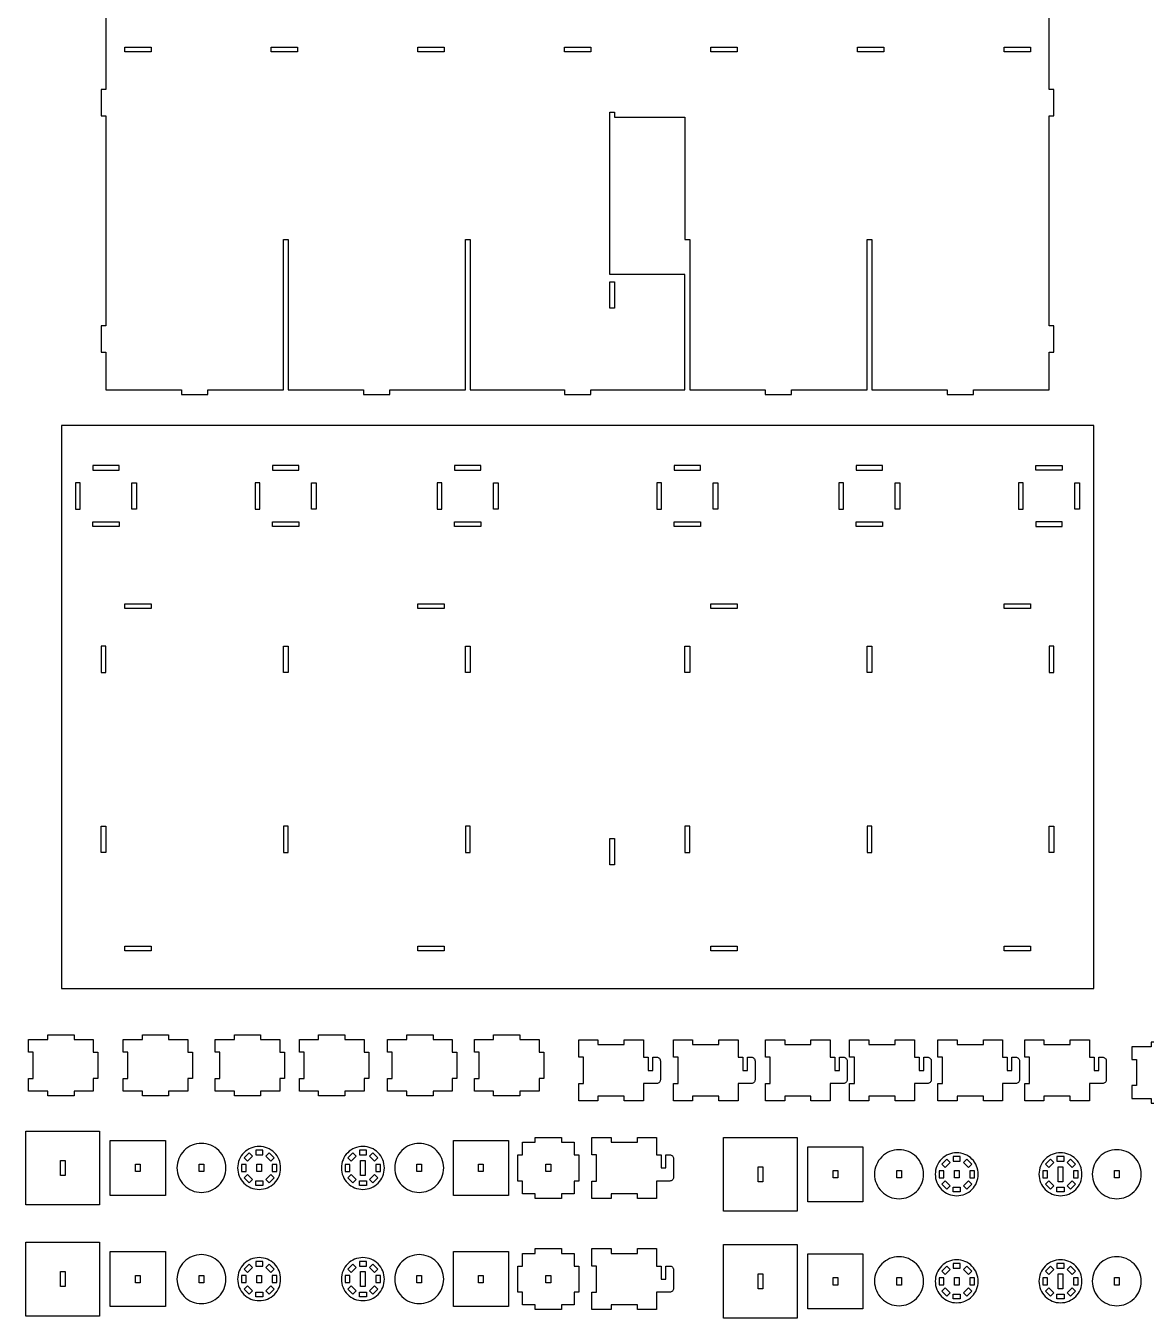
# Model space of a CAD drawing. Extents: x 3446 to 14467, y -2787 to 3269.
# Drawn here: x 3446 to 6311, y -2787 to 520 of the extents above; entities that cross this region are included whole.
import ezdxf

# ---------------------------------------------------------------- set-up
doc = ezdxf.new("R2010")
doc.units = 0
doc.header["$MEASUREMENT"] = 0
doc.layers.add('LAYER_1', color=18, linetype='CONTINUOUS')

msp = doc.modelspace()

# ---------------------------------------------------------------- linework, layer by layer
at = {"layer": 'LAYER_1'}
msp.add_lwpolyline([(3650.9, 695.6), (3650.9, 356.9), (3638.9, 356.9), (3638.9, 289.7), (3650.9, 289.7), (3650.9, -247.9), (3638.9, -247.9), (3638.9, -315.1), (3650.9, -315.1), (3650.9, -411.1), (3844.1, -411.1), (3844.1, -423.1), (3911.3, -423.1), (3911.3, -411.1), (4104.5, -411.1), (4104.5, -27.1), (4116.5, -27.1), (4116.5, -411.1), (4309.7, -411.1), (4309.7, -423.1), (4376.9, -423.1), (4376.9, -411.1), (4570.1, -411.1), (4570.1, -27.1), (4582.1, -27.1), (4582.1, -411.1), (4823.3, -411.1), (4823.3, -423.1), (4890.5, -423.1), (4890.5, -411.1), (5131.7, -411.1), (5131.7, -116.1), (4939.7, -116.1), (4939.7, 298.5), (4951.7, 298.5), (4951.7, 286.5), (5131.7, 286.5), (5131.7, -27.1), (5143.7, -27.1), (5143.7, -411.1), (5336.9, -411.1), (5336.9, -423.1), (5404.1, -423.1), (5404.1, -411.1), (5597.3, -411.1), (5597.3, -27.1), (5609.3, -27.1), (5609.3, -411.1), (5802.5, -411.1), (5802.5, -423.1), (5869.7, -423.1), (5869.7, -411.1), (6062.9, -411.1), (6062.9, -315.1), (6074.9, -315.1), (6074.9, -247.9), (6062.9, -247.9), (6062.9, 289.7), (6074.9, 289.7), (6074.9, 356.9), (6062.9, 356.9), (6062.9, 695.6)], dxfattribs=at)
for points in [[(3698.9, 464.9), (3766.1, 464.9), (3766.1, 452.9), (3698.9, 452.9)], [(4073.7, 464.9), (4140.9, 464.9), (4140.9, 452.9), (4073.7, 452.9)], [(4448.5, 464.9), (4515.7, 464.9), (4515.7, 452.9), (4448.5, 452.9)], [(4823.3, 464.9), (4890.5, 464.9), (4890.5, 452.9), (4823.3, 452.9)], [(5198.1, 464.9), (5265.3, 464.9), (5265.3, 452.9), (5198.1, 452.9)], [(5572.9, 464.9), (5640.1, 464.9), (5640.1, 452.9), (5572.9, 452.9)], [(5947.7, 464.9), (6014.9, 464.9), (6014.9, 452.9), (5947.7, 452.9)], [(4939.7, -202.5), (4939.7, -135.3), (4951.7, -135.3), (4951.7, -202.5)], [(3536.9, -503.1), (3536.9, -1943.1), (6176.9, -1943.1), (6176.9, -503.1)], [(3617.3, -617), (3684.5, -617), (3684.5, -605), (3617.3, -605)], [(4076.9, -617), (4144.1, -617), (4144.1, -605), (4076.9, -605)], [(4542.5, -617), (4609.7, -617), (4609.7, -605), (4542.5, -605)], [(5104.1, -617), (5171.3, -617), (5171.3, -605), (5104.1, -605)], [(5569.7, -617), (5636.9, -617), (5636.9, -605), (5569.7, -605)], [(6096.5, -617), (6029.3, -617), (6029.3, -605), (6096.5, -605)], [(3584.8, -649.5), (3572.8, -649.5), (3572.8, -716.7), (3584.8, -716.7)], [(3716.9, -649.5), (3728.9, -649.5), (3728.9, -716.7), (3716.9, -716.7)], [(4044.4, -649.5), (4032.4, -649.5), (4032.4, -716.7), (4044.4, -716.7)], [(4176.5, -649.5), (4188.5, -649.5), (4188.5, -716.7), (4176.5, -716.7)], [(4510, -649.5), (4498, -649.5), (4498, -716.7), (4510, -716.7)], [(4642.1, -649.5), (4654.1, -649.5), (4654.1, -716.7), (4642.1, -716.7)], [(5071.6, -649.5), (5059.6, -649.5), (5059.6, -716.7), (5071.6, -716.7)], [(5203.7, -649.5), (5215.7, -649.5), (5215.7, -716.7), (5203.7, -716.7)], [(5537.2, -649.5), (5525.2, -649.5), (5525.2, -716.7), (5537.2, -716.7)], [(5669.3, -649.5), (5681.3, -649.5), (5681.3, -716.7), (5669.3, -716.7)], [(5996.8, -649.5), (5984.8, -649.5), (5984.8, -716.7), (5996.8, -716.7)], [(6128.9, -649.5), (6140.9, -649.5), (6140.9, -716.7), (6128.9, -716.7)], [(3617.3, -749.1), (3684.5, -749.1), (3684.5, -761.1), (3617.3, -761.1)], [(4076.9, -749.1), (4144.1, -749.1), (4144.1, -761.1), (4076.9, -761.1)], [(4542.5, -749.1), (4609.7, -749.1), (4609.7, -761.1), (4542.5, -761.1)], [(5104.1, -749.1), (5171.3, -749.1), (5171.3, -761.1), (5104.1, -761.1)], [(5569.7, -749.1), (5636.9, -749.1), (5636.9, -761.1), (5569.7, -761.1)], [(6096.5, -749.1), (6029.3, -749.1), (6029.3, -761.1), (6096.5, -761.1)], [(3698.9, -959.1), (3766.1, -959.1), (3766.1, -971.1), (3698.9, -971.1)], [(4448.5, -959.1), (4515.7, -959.1), (4515.7, -971.1), (4448.5, -971.1)], [(5198.1, -959.1), (5265.3, -959.1), (5265.3, -971.1), (5198.1, -971.1)], [(5947.7, -959.1), (6014.9, -959.1), (6014.9, -971.1), (5947.7, -971.1)], [(3638.9, -1067.1), (3638.9, -1134.3), (3650.9, -1134.3), (3650.9, -1067.1)], [(4116.5, -1067.1), (4116.5, -1134.3), (4104.5, -1134.3), (4104.5, -1067.1)], [(4582.1, -1067.1), (4582.1, -1134.3), (4570.1, -1134.3), (4570.1, -1067.1)], [(5143.7, -1067.1), (5143.7, -1134.3), (5131.7, -1134.3), (5131.7, -1067.1)], [(5609.3, -1067.1), (5609.3, -1134.3), (5597.3, -1134.3), (5597.3, -1067.1)], [(6062.9, -1067.1), (6062.9, -1134.3), (6074.9, -1134.3), (6074.9, -1067.1)], [(3638.9, -1595.1), (3638.9, -1527.9), (3650.9, -1527.9), (3650.9, -1595.1)], [(4116.5, -1595.1), (4116.5, -1527.9), (4104.5, -1527.9), (4104.5, -1595.1)], [(4582.1, -1595.1), (4582.1, -1527.9), (4570.1, -1527.9), (4570.1, -1595.1)], [(5143.7, -1595.1), (5143.7, -1527.9), (5131.7, -1527.9), (5131.7, -1595.1)], [(5609.3, -1595.1), (5609.3, -1527.9), (5597.3, -1527.9), (5597.3, -1595.1)], [(6062.9, -1595.1), (6062.9, -1527.9), (6074.9, -1527.9), (6074.9, -1595.1)], [(4939.7, -1626.5), (4939.7, -1559.3), (4951.7, -1559.3), (4951.7, -1626.5)], [(3698.9, -1835.1), (3766.1, -1835.1), (3766.1, -1847.1), (3698.9, -1847.1)], [(4448.5, -1835.1), (4515.7, -1835.1), (4515.7, -1847.1), (4448.5, -1847.1)], [(5198.1, -1835.1), (5265.3, -1835.1), (5265.3, -1847.1), (5198.1, -1847.1)], [(5947.7, -1835.1), (6014.9, -1835.1), (6014.9, -1847.1), (5947.7, -1847.1)], [(3452.7, -2173.7), (3464.7, -2173.7), (3464.7, -2106.5), (3452.7, -2106.5), (3452.7, -2074.1), (3501.9, -2074.1), (3501.9, -2062.1), (3569.1, -2062.1), (3569.1, -2074.1), (3618.3, -2074.1), (3618.3, -2106.5), (3630.3, -2106.5), (3630.3, -2173.7), (3618.3, -2173.7), (3618.3, -2206.2), (3569.1, -2206.2), (3569.1, -2218.2), (3501.9, -2218.2), (3501.9, -2206.2), (3452.7, -2206.2)], [(3694.7, -2173.7), (3706.7, -2173.7), (3706.7, -2106.5), (3694.7, -2106.5), (3694.7, -2074.1), (3743.9, -2074.1), (3743.9, -2062.1), (3811.1, -2062.1), (3811.1, -2074.1), (3860.3, -2074.1), (3860.3, -2106.5), (3872.3, -2106.5), (3872.3, -2173.7), (3860.3, -2173.7), (3860.3, -2206.2), (3811.1, -2206.2), (3811.1, -2218.2), (3743.9, -2218.2), (3743.9, -2206.2), (3694.7, -2206.2)], [(3930, -2173.7), (3942, -2173.7), (3942, -2106.5), (3930, -2106.5), (3930, -2074.1), (3979.2, -2074.1), (3979.2, -2062.1), (4046.4, -2062.1), (4046.4, -2074.1), (4095.6, -2074.1), (4095.6, -2106.5), (4107.6, -2106.5), (4107.6, -2173.7), (4095.6, -2173.7), (4095.6, -2206.2), (4046.4, -2206.2), (4046.4, -2218.2), (3979.2, -2218.2), (3979.2, -2206.2), (3930, -2206.2)], [(4145.5, -2173.7), (4157.5, -2173.7), (4157.5, -2106.5), (4145.5, -2106.5), (4145.5, -2074.1), (4194.7, -2074.1), (4194.7, -2062.1), (4261.9, -2062.1), (4261.9, -2074.1), (4311.1, -2074.1), (4311.1, -2106.5), (4323.1, -2106.5), (4323.1, -2173.7), (4311.1, -2173.7), (4311.1, -2206.2), (4261.9, -2206.2), (4261.9, -2218.2), (4194.7, -2218.2), (4194.7, -2206.2), (4145.5, -2206.2)], [(4370.9, -2173.7), (4382.9, -2173.7), (4382.9, -2106.5), (4370.9, -2106.5), (4370.9, -2074.1), (4420.1, -2074.1), (4420.1, -2062.1), (4487.3, -2062.1), (4487.3, -2074.1), (4536.5, -2074.1), (4536.5, -2106.5), (4548.5, -2106.5), (4548.5, -2173.7), (4536.5, -2173.7), (4536.5, -2206.2), (4487.3, -2206.2), (4487.3, -2218.2), (4420.1, -2218.2), (4420.1, -2206.2), (4370.9, -2206.2)], [(4593, -2173.7), (4605, -2173.7), (4605, -2106.5), (4593, -2106.5), (4593, -2074.1), (4642.2, -2074.1), (4642.2, -2062.1), (4709.4, -2062.1), (4709.4, -2074.1), (4758.6, -2074.1), (4758.6, -2106.5), (4770.6, -2106.5), (4770.6, -2173.7), (4758.6, -2173.7), (4758.6, -2206.2), (4709.4, -2206.2), (4709.4, -2218.2), (4642.2, -2218.2), (4642.2, -2206.2), (4593, -2206.2)], [(6274.3, -2124.5), (6286.3, -2124.5), (6286.3, -2191.7), (6274.3, -2191.7), (6274.3, -2224.2), (6323.5, -2224.2), (6323.5, -2236.2), (6390.7, -2236.2), (6390.7, -2224.2), (6439.9, -2224.2), (6439.9, -2191.7), (6451.9, -2191.7), (6451.9, -2124.5), (6439.9, -2124.5), (6439.9, -2092.1), (6390.7, -2092.1), (6390.7, -2080.1), (6323.5, -2080.1), (6323.5, -2092.1), (6274.3, -2092.1)], [(3446, -2496.5), (3446, -2307.8), (3634.7, -2307.8), (3634.7, -2496.5)], [(3662, -2472.5), (3662, -2331.8), (3802.7, -2331.8), (3802.7, -2472.5)], [(4539.4, -2472.5), (4539.4, -2331.8), (4680.1, -2331.8), (4680.1, -2472.5)], [(4815.8, -2336.2), (4848.2, -2336.2), (4848.2, -2368.6), (4860.2, -2368.6), (4860.2, -2435.8), (4848.2, -2435.8), (4848.2, -2468.2), (4815.8, -2468.2), (4815.8, -2480.2), (4748.6, -2480.2), (4748.6, -2468.2), (4716.1, -2468.2), (4716.1, -2435.8), (4704.1, -2435.8), (4704.1, -2368.6), (4716.1, -2368.6), (4716.1, -2336.2), (4748.6, -2336.2), (4748.6, -2324.2), (4815.8, -2324.2)], [(5230, -2512.7), (5230, -2324), (5418.7, -2324), (5418.7, -2512.7)], [(4025.5, -2372.3), (4012.8, -2385), (4004.3, -2376.5), (4017, -2363.8)], [(4033.7, -2368.9), (4051.6, -2368.9), (4051.6, -2356.9), (4033.7, -2356.9)], [(4072.5, -2385), (4059.8, -2372.3), (4068.3, -2363.8), (4081, -2376.5)], [(4290.8, -2372.3), (4278.1, -2385), (4269.6, -2376.5), (4282.3, -2363.8)], [(4299, -2368.9), (4316.9, -2368.9), (4316.9, -2356.9), (4299, -2356.9)], [(4337.8, -2385), (4325.1, -2372.3), (4333.6, -2363.8), (4346.3, -2376.5)], [(5446, -2488.7), (5446, -2348), (5586.7, -2348), (5586.7, -2488.7)], [(5809.5, -2388.5), (5796.8, -2401.2), (5788.3, -2392.7), (5801, -2380)], [(5817.7, -2385.1), (5835.7, -2385.1), (5835.7, -2373.1), (5817.7, -2373.1)], [(5856.6, -2401.2), (5843.9, -2388.5), (5852.3, -2380), (5865, -2392.7)], [(6074.8, -2388.5), (6062.1, -2401.2), (6053.6, -2392.7), (6066.3, -2380)], [(6083, -2385.1), (6101, -2385.1), (6101, -2373.1), (6083, -2373.1)], [(6121.9, -2401.2), (6109.2, -2388.5), (6117.6, -2380), (6130.3, -2392.7)], [(3534.3, -2421.4), (3534.3, -2383), (3546.3, -2383), (3546.3, -2421.4)], [(3726.3, -2411.8), (3726.3, -2392.6), (3738.3, -2392.6), (3738.3, -2411.8)], [(3889, -2411.8), (3889, -2392.6), (3901, -2392.6), (3901, -2411.8)], [(4009.4, -2411.2), (4009.4, -2393.2), (3997.4, -2393.2), (3997.4, -2411.2)], [(4036.6, -2411.8), (4036.6, -2392.6), (4048.6, -2392.6), (4048.6, -2411.8)], [(4075.9, -2393.2), (4075.9, -2411.2), (4087.9, -2411.2), (4087.9, -2393.2)], [(4274.7, -2411.2), (4274.7, -2393.2), (4262.7, -2393.2), (4262.7, -2411.2)], [(4313.9, -2383), (4313.9, -2421.4), (4301.9, -2421.4), (4301.9, -2383)], [(4341.2, -2393.2), (4341.2, -2411.2), (4353.2, -2411.2), (4353.2, -2393.2)], [(4445.9, -2411.8), (4445.9, -2392.6), (4457.9, -2392.6), (4457.9, -2411.8)], [(4603.8, -2411.8), (4603.8, -2392.6), (4615.8, -2392.6), (4615.8, -2411.8)], [(4776.2, -2411.8), (4776.2, -2392.6), (4788.2, -2392.6), (4788.2, -2411.8)], [(5318.4, -2437.6), (5318.4, -2399.2), (5330.4, -2399.2), (5330.4, -2437.6)], [(5510.4, -2428), (5510.4, -2408.8), (5522.4, -2408.8), (5522.4, -2428)], [(5673.1, -2428), (5673.1, -2408.8), (5685.1, -2408.8), (5685.1, -2428)], [(5793.4, -2427.4), (5793.4, -2409.4), (5781.4, -2409.4), (5781.4, -2427.4)], [(5820.7, -2428), (5820.7, -2408.8), (5832.7, -2408.8), (5832.7, -2428)], [(5859.9, -2409.4), (5859.9, -2427.4), (5871.9, -2427.4), (5871.9, -2409.4)], [(6058.7, -2427.4), (6058.7, -2409.4), (6046.7, -2409.4), (6046.7, -2427.4)], [(6098, -2399.2), (6098, -2437.6), (6086, -2437.6), (6086, -2399.2)], [(6125.2, -2409.4), (6125.2, -2427.4), (6137.2, -2427.4), (6137.2, -2409.4)], [(6230, -2428), (6230, -2408.8), (6242, -2408.8), (6242, -2428)], [(4025.5, -2432.1), (4012.8, -2419.4), (4004.3, -2427.9), (4017, -2440.5)], [(4033.7, -2435.5), (4051.6, -2435.5), (4051.6, -2447.5), (4033.7, -2447.5)], [(4072.5, -2419.4), (4059.8, -2432.1), (4068.3, -2440.5), (4081, -2427.9)], [(4290.8, -2432.1), (4278.1, -2419.4), (4269.6, -2427.9), (4282.3, -2440.5)], [(4299, -2435.5), (4316.9, -2435.5), (4316.9, -2447.5), (4299, -2447.5)], [(4337.8, -2419.4), (4325.1, -2432.1), (4333.6, -2440.5), (4346.3, -2427.9)], [(5809.5, -2448.3), (5796.8, -2435.6), (5788.3, -2444), (5801, -2456.7)], [(5856.6, -2435.6), (5843.9, -2448.3), (5852.3, -2456.7), (5865, -2444)], [(6074.8, -2448.3), (6062.1, -2435.6), (6053.6, -2444), (6066.3, -2456.7)], [(6121.9, -2435.6), (6109.2, -2448.3), (6117.6, -2456.7), (6130.3, -2444)], [(5817.7, -2451.6), (5835.7, -2451.6), (5835.7, -2463.6), (5817.7, -2463.6)], [(6083, -2451.6), (6101, -2451.6), (6101, -2463.6), (6083, -2463.6)], [(3446, -2781.2), (3446, -2592.5), (3634.7, -2592.5), (3634.7, -2781.2)], [(4815.8, -2620.8), (4848.2, -2620.8), (4848.2, -2653.2), (4860.2, -2653.2), (4860.2, -2720.4), (4848.2, -2720.4), (4848.2, -2752.8), (4815.8, -2752.8), (4815.8, -2764.8), (4748.6, -2764.8), (4748.6, -2752.8), (4716.1, -2752.8), (4716.1, -2720.4), (4704.1, -2720.4), (4704.1, -2653.2), (4716.1, -2653.2), (4716.1, -2620.8), (4748.6, -2620.8), (4748.6, -2608.8), (4815.8, -2608.8)], [(5230, -2786.6), (5230, -2597.9), (5418.7, -2597.9), (5418.7, -2786.6)], [(3662, -2757.2), (3662, -2616.5), (3802.7, -2616.5), (3802.7, -2757.2)], [(4033.7, -2653.6), (4051.6, -2653.6), (4051.6, -2641.6), (4033.7, -2641.6)], [(4299, -2653.6), (4316.9, -2653.6), (4316.9, -2641.6), (4299, -2641.6)], [(4539.4, -2757.2), (4539.4, -2616.5), (4680.1, -2616.5), (4680.1, -2757.2)], [(5446, -2762.6), (5446, -2621.9), (5586.7, -2621.9), (5586.7, -2762.6)], [(3534.3, -2706), (3534.3, -2667.6), (3546.3, -2667.6), (3546.3, -2706)], [(3726.3, -2696.4), (3726.3, -2677.2), (3738.3, -2677.2), (3738.3, -2696.4)], [(3889, -2696.4), (3889, -2677.2), (3901, -2677.2), (3901, -2696.4)], [(4009.4, -2695.8), (4009.4, -2677.8), (3997.4, -2677.8), (3997.4, -2695.8)], [(4025.5, -2656.9), (4012.8, -2669.6), (4004.3, -2661.2), (4017, -2648.5)], [(4036.6, -2696.4), (4036.6, -2677.2), (4048.6, -2677.2), (4048.6, -2696.4)], [(4072.5, -2669.6), (4059.8, -2656.9), (4068.3, -2648.5), (4081, -2661.2)], [(4075.9, -2677.8), (4075.9, -2695.8), (4087.9, -2695.8), (4087.9, -2677.8)], [(4274.7, -2695.8), (4274.7, -2677.8), (4262.7, -2677.8), (4262.7, -2695.8)], [(4290.8, -2656.9), (4278.1, -2669.6), (4269.6, -2661.2), (4282.3, -2648.5)], [(4313.9, -2667.6), (4313.9, -2706), (4301.9, -2706), (4301.9, -2667.6)], [(4337.8, -2669.6), (4325.1, -2656.9), (4333.6, -2648.5), (4346.3, -2661.2)], [(4341.2, -2677.8), (4341.2, -2695.8), (4353.2, -2695.8), (4353.2, -2677.8)], [(4445.9, -2696.4), (4445.9, -2677.2), (4457.9, -2677.2), (4457.9, -2696.4)], [(4603.8, -2696.4), (4603.8, -2677.2), (4615.8, -2677.2), (4615.8, -2696.4)], [(4776.2, -2696.4), (4776.2, -2677.2), (4788.2, -2677.2), (4788.2, -2696.4)], [(5318.4, -2711.5), (5318.4, -2673.1), (5330.4, -2673.1), (5330.4, -2711.5)], [(5809.5, -2662.4), (5796.8, -2675.1), (5788.3, -2666.6), (5801, -2653.9)], [(5817.7, -2659), (5835.7, -2659), (5835.7, -2647), (5817.7, -2647)], [(5856.6, -2675.1), (5843.9, -2662.4), (5852.3, -2653.9), (5865, -2666.6)], [(6074.8, -2662.4), (6062.1, -2675.1), (6053.6, -2666.6), (6066.3, -2653.9)], [(6083, -2659), (6101, -2659), (6101, -2647), (6083, -2647)], [(6098, -2673.1), (6098, -2711.5), (6086, -2711.5), (6086, -2673.1)], [(6121.9, -2675.1), (6109.2, -2662.4), (6117.6, -2653.9), (6130.3, -2666.6)], [(4025.5, -2716.7), (4012.8, -2704), (4004.3, -2712.5), (4017, -2725.2)], [(4072.5, -2704), (4059.8, -2716.7), (4068.3, -2725.2), (4081, -2712.5)], [(4290.8, -2716.7), (4278.1, -2704), (4269.6, -2712.5), (4282.3, -2725.2)], [(4337.8, -2704), (4325.1, -2716.7), (4333.6, -2725.2), (4346.3, -2712.5)], [(5510.4, -2701.9), (5510.4, -2682.7), (5522.4, -2682.7), (5522.4, -2701.9)], [(5673.1, -2701.9), (5673.1, -2682.7), (5685.1, -2682.7), (5685.1, -2701.9)], [(5793.4, -2701.2), (5793.4, -2683.3), (5781.4, -2683.3), (5781.4, -2701.2)], [(5809.5, -2722.1), (5796.8, -2709.4), (5788.3, -2717.9), (5801, -2730.6)], [(5820.7, -2701.9), (5820.7, -2682.7), (5832.7, -2682.7), (5832.7, -2701.9)], [(5856.6, -2709.4), (5843.9, -2722.1), (5852.3, -2730.6), (5865, -2717.9)], [(5859.9, -2683.3), (5859.9, -2701.2), (5871.9, -2701.2), (5871.9, -2683.3)], [(6058.7, -2701.2), (6058.7, -2683.3), (6046.7, -2683.3), (6046.7, -2701.2)], [(6074.8, -2722.1), (6062.1, -2709.4), (6053.6, -2717.9), (6066.3, -2730.6)], [(6121.9, -2709.4), (6109.2, -2722.1), (6117.6, -2730.6), (6130.3, -2717.9)], [(6125.2, -2683.3), (6125.2, -2701.2), (6137.2, -2701.2), (6137.2, -2683.3)], [(6230, -2701.9), (6230, -2682.7), (6242, -2682.7), (6242, -2701.9)], [(4033.7, -2720.1), (4051.6, -2720.1), (4051.6, -2732.1), (4033.7, -2732.1)], [(4299, -2720.1), (4316.9, -2720.1), (4316.9, -2732.1), (4299, -2732.1)], [(5817.7, -2725.5), (5835.7, -2725.5), (5835.7, -2737.5), (5817.7, -2737.5)], [(6083, -2725.5), (6101, -2725.5), (6101, -2737.5), (6083, -2737.5)]]:
    msp.add_lwpolyline(points, close=True, dxfattribs=at)
for points in [[(5037.6, -2119.1), (5037.6, -2152.7), (5049.6, -2152.7), (5049.6, -2119.1), (5059.2, -2119.1, -0.414214), (5068.8, -2128.7), (5068.8, -2176.7, -0.414214), (5059.2, -2186.3), (5025.6, -2186.3), (5025.6, -2230.7), (4976.4, -2230.7), (4976.4, -2218.7), (4909.2, -2218.7), (4909.2, -2230.7), (4860, -2230.7), (4860, -2186.3), (4872, -2186.3), (4872, -2119.1), (4860, -2119.1), (4860, -2074.6), (4909.2, -2074.6), (4909.2, -2086.6), (4976.4, -2086.6), (4976.4, -2074.6), (5025.6, -2074.6), (5025.6, -2119.1)], [(5279.6, -2119.1), (5279.6, -2152.7), (5291.6, -2152.7), (5291.6, -2119.1), (5301.2, -2119.1, -0.414214), (5310.8, -2128.7), (5310.8, -2176.7, -0.414214), (5301.2, -2186.3), (5267.6, -2186.3), (5267.6, -2230.7), (5218.4, -2230.7), (5218.4, -2218.7), (5151.2, -2218.7), (5151.2, -2230.7), (5102, -2230.7), (5102, -2186.3), (5114, -2186.3), (5114, -2119.1), (5102, -2119.1), (5102, -2074.6), (5151.2, -2074.6), (5151.2, -2086.6), (5218.4, -2086.6), (5218.4, -2074.6), (5267.6, -2074.6), (5267.6, -2119.1)], [(5515, -2119.1), (5515, -2152.7), (5527, -2152.7), (5527, -2119.1), (5536.6, -2119.1, -0.414214), (5546.2, -2128.7), (5546.2, -2176.7, -0.414214), (5536.6, -2186.3), (5503, -2186.3), (5503, -2230.7), (5453.8, -2230.7), (5453.8, -2218.7), (5386.6, -2218.7), (5386.6, -2230.7), (5337.4, -2230.7), (5337.4, -2186.3), (5349.4, -2186.3), (5349.4, -2119.1), (5337.4, -2119.1), (5337.4, -2074.6), (5386.6, -2074.6), (5386.6, -2086.6), (5453.8, -2086.6), (5453.8, -2074.6), (5503, -2074.6), (5503, -2119.1)], [(5730.4, -2119.1), (5730.4, -2152.7), (5742.4, -2152.7), (5742.4, -2119.1), (5752, -2119.1, -0.414214), (5761.6, -2128.7), (5761.6, -2176.7, -0.414214), (5752, -2186.3), (5718.4, -2186.3), (5718.4, -2230.7), (5669.2, -2230.7), (5669.2, -2218.7), (5602, -2218.7), (5602, -2230.7), (5552.8, -2230.7), (5552.8, -2186.3), (5564.8, -2186.3), (5564.8, -2119.1), (5552.8, -2119.1), (5552.8, -2074.6), (5602, -2074.6), (5602, -2086.6), (5669.2, -2086.6), (5669.2, -2074.6), (5718.4, -2074.6), (5718.4, -2119.1)], [(5955.9, -2119.1), (5955.9, -2152.7), (5967.9, -2152.7), (5967.9, -2119.1), (5977.5, -2119.1, -0.414214), (5987.1, -2128.7), (5987.1, -2176.7, -0.414214), (5977.5, -2186.3), (5943.9, -2186.3), (5943.9, -2230.7), (5894.7, -2230.7), (5894.7, -2218.7), (5827.5, -2218.7), (5827.5, -2230.7), (5778.3, -2230.7), (5778.3, -2186.3), (5790.3, -2186.3), (5790.3, -2119.1), (5778.3, -2119.1), (5778.3, -2074.6), (5827.5, -2074.6), (5827.5, -2086.6), (5894.7, -2086.6), (5894.7, -2074.6), (5943.9, -2074.6), (5943.9, -2119.1)], [(6178, -2119.1), (6178, -2152.7), (6190, -2152.7), (6190, -2119.1), (6199.6, -2119.1, -0.414214), (6209.2, -2128.7), (6209.2, -2176.7, -0.414214), (6199.6, -2186.3), (6166, -2186.3), (6166, -2230.7), (6116.8, -2230.7), (6116.8, -2218.7), (6049.6, -2218.7), (6049.6, -2230.7), (6000.4, -2230.7), (6000.4, -2186.3), (6012.4, -2186.3), (6012.4, -2119.1), (6000.4, -2119.1), (6000.4, -2074.6), (6049.6, -2074.6), (6049.6, -2086.6), (6116.8, -2086.6), (6116.8, -2074.6), (6166, -2074.6), (6166, -2119.1)], [(3895, -2339.5, 0.414214), (3832.4, -2402.2, 0.414214), (3895, -2464.9, 0.414214), (3957.7, -2402.2, 0.414214)], [(4042.6, -2347.2, 0.414214), (3987.6, -2402.2, 0.414214), (4042.6, -2457.2, 0.414214), (4097.6, -2402.2, 0.414214)], [(4307.9, -2347.2, 0.414214), (4252.9, -2402.2, 0.414214), (4307.9, -2457.2, 0.414214), (4362.9, -2402.2, 0.414214)], [(4451.9, -2339.5, 0.414214), (4389.3, -2402.2, 0.414214), (4451.9, -2464.9, 0.414214), (4514.6, -2402.2, 0.414214)], [(5071, -2368.6), (5071, -2402.2), (5083, -2402.2), (5083, -2368.6), (5092.6, -2368.6, -0.414214), (5102.2, -2378.2), (5102.2, -2426.2, -0.414214), (5092.6, -2435.8), (5059, -2435.8), (5059, -2480.2), (5009.8, -2480.2), (5009.8, -2468.2), (4942.6, -2468.2), (4942.6, -2480.2), (4893.4, -2480.2), (4893.4, -2435.8), (4905.4, -2435.8), (4905.4, -2368.6), (4893.4, -2368.6), (4893.4, -2324.2), (4942.6, -2324.2), (4942.6, -2336.2), (5009.8, -2336.2), (5009.8, -2324.2), (5059, -2324.2), (5059, -2368.6)], [(5679.1, -2355.7, 0.414214), (5616.4, -2418.4, 0.414214), (5679.1, -2481.1, 0.414214), (5741.8, -2418.4, 0.414214)], [(5826.7, -2363.4, 0.414214), (5771.7, -2418.4, 0.414214), (5826.7, -2473.4, 0.414214), (5881.7, -2418.4, 0.414214)], [(6092, -2363.4, 0.414214), (6037, -2418.4, 0.414214), (6092, -2473.4, 0.414214), (6147, -2418.4, 0.414214)], [(6236, -2355.7, 0.414214), (6173.3, -2418.4, 0.414214), (6236, -2481.1, 0.414214), (6298.7, -2418.4, 0.414214)], [(5071, -2653.2), (5071, -2686.8), (5083, -2686.8), (5083, -2653.2), (5092.6, -2653.2, -0.414214), (5102.2, -2662.8), (5102.2, -2710.8, -0.414214), (5092.6, -2720.4), (5059, -2720.4), (5059, -2764.8), (5009.8, -2764.8), (5009.8, -2752.8), (4942.6, -2752.8), (4942.6, -2764.8), (4893.4, -2764.8), (4893.4, -2720.4), (4905.4, -2720.4), (4905.4, -2653.2), (4893.4, -2653.2), (4893.4, -2608.8), (4942.6, -2608.8), (4942.6, -2620.8), (5009.8, -2620.8), (5009.8, -2608.8), (5059, -2608.8), (5059, -2653.2)], [(3895, -2624.1, 0.414214), (3832.4, -2686.8, 0.414214), (3895, -2749.5, 0.414214), (3957.7, -2686.8, 0.414214)], [(4042.6, -2631.8, 0.414214), (3987.6, -2686.8, 0.414214), (4042.6, -2741.8, 0.414214), (4097.6, -2686.8, 0.414214)], [(4307.9, -2631.8, 0.414214), (4252.9, -2686.8, 0.414214), (4307.9, -2741.8, 0.414214), (4362.9, -2686.8, 0.414214)], [(4451.9, -2624.1, 0.414214), (4389.3, -2686.8, 0.414214), (4451.9, -2749.5, 0.414214), (4514.6, -2686.8, 0.414214)], [(5679.1, -2629.6, 0.414214), (5616.4, -2692.3, 0.414214), (5679.1, -2754.9, 0.414214), (5741.8, -2692.3, 0.414214)], [(5826.7, -2637.3, 0.414214), (5771.7, -2692.3, 0.414214), (5826.7, -2747.2, 0.414214), (5881.7, -2692.3, 0.414214)], [(6092, -2637.3, 0.414214), (6037, -2692.3, 0.414214), (6092, -2747.2, 0.414214), (6147, -2692.3, 0.414214)], [(6236, -2629.6, 0.414214), (6173.3, -2692.3, 0.414214), (6236, -2754.9, 0.414214), (6298.7, -2692.3, 0.414214)]]:
    msp.add_lwpolyline(points, format="xyb", close=True, dxfattribs=at)

doc.saveas('drawing.dxf')
